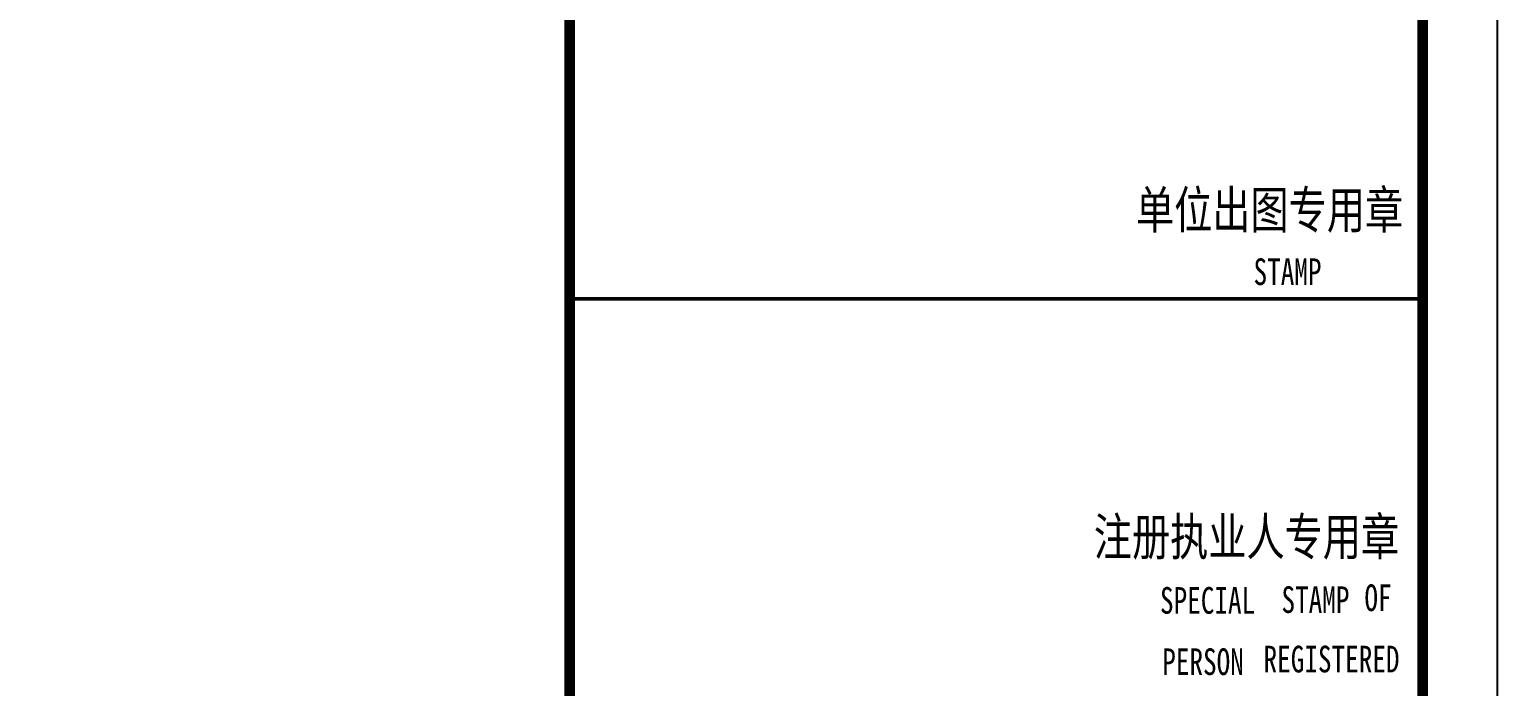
# Model space of a CAD drawing. Header units: inches. Extents: x -2316 to 955, y -265 to 742.
# Drawn here: x -38.2 to 59.5, y -96.6 to -52.9 of the extents above; entities that cross this region are included whole.
import ezdxf

# ---------------------------------------------------------------- set-up
doc = ezdxf.new("R2010")
doc.units = ezdxf.units.IN
doc.header["$LTSCALE"] = 1000
doc.header["$MEASUREMENT"] = 0
doc.layers.add('文字和字符', color=7, linetype='Continuous')
doc.styles.add('-宋体', font='', dxfattribs={"width": 0.8})
doc.styles.get('-宋体').set_extended_font_data('SimSun')

# ---------------------------------------------------------------- blocks, each defined once
blk = doc.blocks.new('TKK')
at = {"layer": '文字和字符'}
blk.add_line((1178.66, 388.74), (1094.15, 388.74), dxfattribs=at)
blk.add_lwpolyline([(0, 0), (1189, 0), (1189, 841), (0, 841)], close=True, dxfattribs=at)
for points, const_width in [([(25, 10), (1179, 10), (1179, 831), (25, 831)], 1), ([(1065.4, 831), (1179, 831), (1179, 10.01), (1065.4, 10.01)], 1.42)]:
    blk.add_lwpolyline(points, close=True, dxfattribs=dict(at, const_width=const_width))
at = {"layer": '文字和字符', "const_width": 0.483}
blk.add_lwpolyline([(1065.4, 388.74), (1178.66, 388.74)], dxfattribs=at)
at = {"layer": '文字和字符', "style": '-宋体', "width": 0.75}
for s, height, p in [('单位出图专用章', 4.97, (1140.83, 398.12)), ('STAMP', 3.55, (1156.49, 390.6)), ('注册执业人专用章', 4.97, (1135.21, 354.62)), ('SPECIAL', 3.55, (1144.03, 346.85)), ('STAMP', 3.55, (1160.21, 346.95)), ('OF', 3.55, (1171.26, 347.2)), ('PERSON', 3.55, (1144.33, 338.69)), ('REGISTERED', 3.55, (1157.82, 339.04))]:
    blk.add_text(s, height=height, dxfattribs=at).set_placement(p)

msp = doc.modelspace()

# ---------------------------------------------------------------- block references
at = {"xscale": 0.4995794785534144, "yscale": 0.4995794785534144, "zscale": 0.4995794785534144}
msp.add_blockref('TKK', (-534.481, -265.059), dxfattribs=at)

doc.saveas('drawing.dxf')
